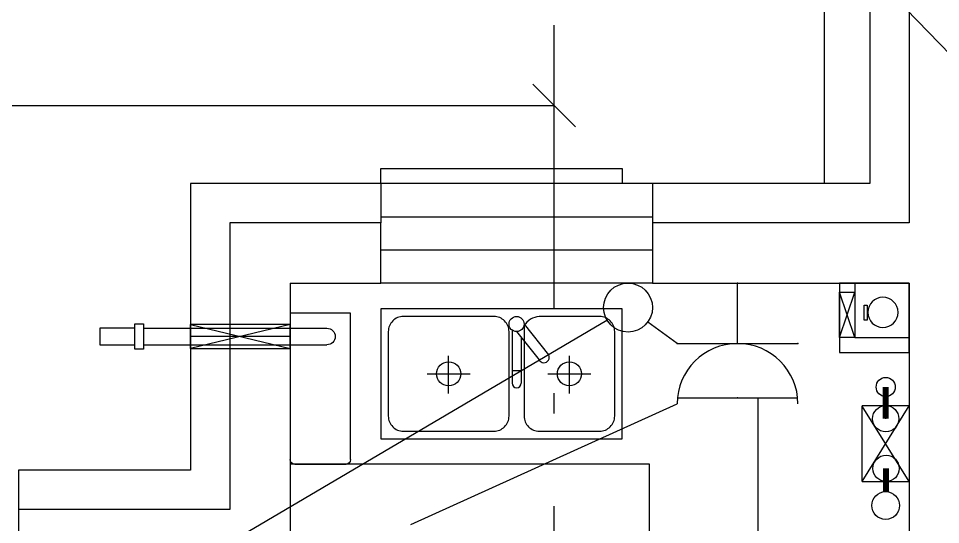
# Model space of a CAD drawing. Extents: x 4483434 to 4539506, y -104156 to -74067.
# Drawn here: x 4493478 to 4496532, y -84058 to -82380 of the extents above; entities that cross this region are included whole.
import ezdxf

# ---------------------------------------------------------------- set-up
doc = ezdxf.new("R2010")
doc.units = 0
doc.header["$LTSCALE"] = 1000
doc.header["$MEASUREMENT"] = 0
doc.linetypes.add('2标准层左边户_t8$0$DASH', pattern=[0.35, 0.25, -0.1])
for name, color, linetype in [('EQUIP-动力', 3, 'Continuous'), ('EQUIP-照明', 3, 'Continuous'), ('LAYER1', 4, 'Continuous'), ('LVTRY', 7, 'Continuous'), ('SURFACE', 6, 'Continuous'), ('TEL_TEXT', 7, 'Continuous'), ('图层1', 7, 'Continuous'), ('看线', 140, 'Continuous')]:
    doc.layers.add(name, color=color, linetype=linetype)
doc.styles.get("Standard").update_dxf_attribs({"font": 'gbenor.shx', "bigfont": 'gbcbig.shx'})

# ---------------------------------------------------------------- blocks, each defined once
blk = doc.blocks.new('$equip$00001238')
for p, q in [((0.4975, 0.95), (-0.4975, 0.95)), ((0.5, 0.5), (-0.5, 0.5)), ((0, 0.5), (0, 0))]:
    blk.add_line(p, q)
blk.add_arc((0, 1), 0.5, 180, 0)
for p in [(0, 0.95), (-0.5, 0.5), (0.5, 0.5), (0, 0)]:
    blk.add_point(p)
at = {"flags": 9}
blk.add_attdef('A', (0, 0), '', height=0.00002, dxfattribs=at)
blk = doc.blocks.new('jhgfjhj')
at = {"layer": '看线', "color": 11}
blk.add_lwpolyline([(7780, 11860), (7780, 11910), (8580, 11910), (8580, 11860)], dxfattribs=at)
blk = doc.blocks.new('sgfhjgfh')
for p, q in [((0, -485.5), (0, 0)), ((0, 0), (200, 0)), ((200, 0), (200, -485.5)), ((200, -77.5), (530, -77.5)), ((357.5, -105), (342.5, -105)), ((185, -500.5), (15, -500.5))]:
    blk.add_line(p, q)
for points in [[(685.9, -50), (78, -50)], [(200, -37.5), (530, -37.5), (530, -117.5), (200, -117.5), (200, -37.5), (530, -117.5), (530, -37.5), (200, -117.5)], [(685.9, -105), (78, -105)]]:
    blk.add_lwpolyline(points)
for points in [[(685.9, -119.8), (714.5, -119.8), (714.5, -35.2), (685.9, -35.2)], [(685.9, -119.8), (714.5, -119.8), (714.5, -35.2), (685.9, -35.2)], [(830, -104.6), (714.5, -104.6), (714.5, -49.6), (830, -49.6)]]:
    blk.add_lwpolyline(points, close=True)
for centre, radius, start, end in [((78, -77.5), 27.5, 90, 270), ((15, -485.5), 15, 180, 270), ((185, -485.5), 15, 270, 0)]:
    blk.add_arc(centre, radius, start, end)
blk = doc.blocks.new('20190804-秦皇岛紫金湾$0$紫金湾户型平面08.02$0$厨房龙头')
for p, q in [((0, 25), (101.8, 106)), ((25, 0), (118.9, 74.7)), ((43.9, 15), (196, 15)), ((154.2, -14.8), (154.2, 15.2)), ((20, -15), (196, -15))]:
    blk.add_line(p, q)
blk.add_circle((0, 0), 25)
for centre, radius, start, end in [((110.4, 90.3), 17.8, 298.592, 118.592), ((196, 0), 15, 270, 90)]:
    blk.add_arc(centre, radius, start, end)
blk = doc.blocks.new('YQB08131076')
at = {"layer": 'LVTRY'}
for p, q in [((-175, 149.4), (-175, 274.6)), ((225, 149.4), (225, 274.6)), ((-246.1, 215), (-103.9, 215)), ((153.9, 215), (296.1, 215))]:
    blk.add_line(p, q, dxfattribs=at)
blk.add_lwpolyline([(400, 430), (-400, 430), (-400, 0), (400, 0)], close=True, dxfattribs=at)
blk.add_lwpolyline([(-375, 355), (-375, 75, 0.414214), (-325, 25), (-25, 25, 0.414214), (25, 75), (25, 355, 0.414214), (-25, 405), (-325, 405, 0.414214)], format="xyb", close=True, dxfattribs=at)
blk.add_lwpolyline([(75, 374.8), (75, 75, 0.414214), (125, 25), (325, 25, 0.414214), (375, 75), (375, 355, 0.414214), (325, 405), (125, 405, 0.245545), (75, 374.8, 0.299238)], format="xyb", dxfattribs=at)
for centre in [(-175, 215), (225, 215)]:
    blk.add_circle(centre, 40, dxfattribs=at)
at = {"layer": 'LVTRY', "rotation": 270}
blk.add_blockref('20190804-秦皇岛紫金湾$0$紫金湾户型平面08.02$0$厨房龙头', (50, 380), dxfattribs=at)
blk = doc.blocks.new('A$C218D6D86')
at = {"linetype": '2标准层左边户_t8$0$DASH', "ltscale": 10}
for p, q in [((230, 550.5), (180, 700.5)), ((180, 550.5), (230, 700.5))]:
    blk.add_line(p, q, dxfattribs=at)
for points in [[(230, 730.5), (230, 500.5), (0, 500.5)], [(180, 730.5), (180, 550.5), (0, 550.5)]]:
    blk.add_lwpolyline(points)
blk.add_lwpolyline([(230, 550.5), (230, 700.5), (180, 700.5), (180, 550.5)], close=True, dxfattribs=at)
blk.add_lwpolyline([(139.2, 607.5), (149.2, 607.5), (149.2, 657.5), (139.2, 657.5)], close=True)
at = {"ltscale": 30}
blk.add_circle((86.6, 633.5), 50, dxfattribs=at)
at = {"layer": 'Defpoints', "color": 250}
blk.add_lwpolyline([(0, 500.5), (0, 730.5), (230, 730.5)], dxfattribs=at)
blk = doc.blocks.new('$TCHSYS$WIN2D')
for p, q in [((-0.5, 0.5), (0.5, 0.5)), ((0.5, 0.1667), (-0.5, 0.1667)), ((0.5, -0.1667), (-0.5, -0.1667)), ((-0.5, -0.5), (0.5, -0.5))]:
    blk.add_line(p, q)

msp = doc.modelspace()

# ---------------------------------------------------------------- linework, layer by layer
at = {"color": 7}
for p, q in [((4496428, -82257.8), (4496428, -83057.8)), ((4494178, -83057.8), (4494178, -84007.8)), ((4494678, -83057.8), (4494178, -83057.8)), ((4494678, -83257.8), (4494678, -83057.8)), ((4496428, -83057.8), (4495578, -83057.8)), ((4495578, -83057.8), (4495578, -83257.8)), ((4494378, -83257.8), (4494378, -84107.8)), ((4494378, -83257.8), (4494678, -83257.8)), ((4495578, -83257.8), (4496428, -83257.8)), ((4496428, -83257.8), (4496428, -84457.8)), ((4494178, -84007.8), (4493478, -84007.8)), ((4493478, -84007.8), (4493478, -84207.8))]:
    msp.add_line(p, q, dxfattribs=at)
at = {"color": 7, "ltscale": 1000}
for p, q in [((4496350.7, -83707.2), (4496350.7, -83602.1)), ((4496351.8, -83871.9), (4496351.8, -83948.8))]:
    msp.add_line(p, q, dxfattribs=at)
at = {"color": 7, "lineweight": -3}
for p, q in [((4496272.6, -83663), (4496428, -83663)), ((4496272.6, -83915.1), (4496428, -83664.2)), ((4496272.6, -83915.1), (4496272.6, -83664.2)), ((4496428, -83915.1), (4496272.6, -83665.6)), ((4496428, -83664.2), (4496428, -83915.1)), ((4496272.6, -83915.1), (4496428, -83915.1))]:
    msp.add_line(p, q, dxfattribs=at)
at = {"color": 7}
for points in [[(4496148, -82927.8), (4496148, -78817.3), (4497028, -78817.3), (4497178, -78917.3), (4497178, -78967.3)], [(4494378, -87007.8), (4495568, -87007.8), (4495568, -83857.8), (4494378, -83857.8)]]:
    msp.add_lwpolyline(points, dxfattribs=at)
at = {"color": 7, "const_width": 20}
for points in [[(4496350.7, -83602.1), (4496350.7, -83707.2)], [(4496351.8, -83871.9), (4496351.8, -83948.8)]]:
    msp.add_lwpolyline(points, dxfattribs=at)
at = {"color": 7, "lineweight": -3}
for centre, radius in [((4496350.7, -83602.1), 31.7), ((4496350.4, -83994.9), 46)]:
    msp.add_circle(centre, radius, dxfattribs=at)
for centre, start_param, end_param in [((4496350.7, -83707.2), 1.57079538586717, 7.853980693046755), ((4496351.8, -83871.9), 1.570796, 7.853981)]:
    msp.add_ellipse(centre, major_axis=(43.5, 0), ratio=0.999997, start_param=start_param, end_param=end_param, dxfattribs=at)
at = {"layer": 'EQUIP-照明', "color": 3}
msp.add_circle((4495497.1, -83338.9), 81.1, dxfattribs=at)
at = {"layer": 'LAYER1', "color": 7}
msp.add_line((4498596.7, -84597.8), (4495803.3, -81714.8), dxfattribs=at)
at = {"layer": 'SURFACE'}
for p, q in [((4496298, -82257.8), (4496298, -82927.8)), ((4494048, -82927.8), (4494048, -83877.8)), ((4494678, -82927.8), (4494048, -82927.8)), ((4494678, -82927.8), (4494678, -83057.8)), ((4495578, -82927.8), (4495578, -83057.8)), ((4496298, -82927.8), (4495578, -82927.8)), ((4493478, -83877.8), (4493478, -84007.8)), ((4494048, -83877.8), (4493478, -83877.8))]:
    msp.add_line(p, q, dxfattribs=at)
at = {"layer": 'TEL_TEXT', "color": 0}
for p, q in [((4495182.3, -82598.3), (4495323.7, -82739.7)), ((4491114, -82669), (4495253, -82669))]:
    msp.add_line(p, q, dxfattribs=at)
at = {"layer": '图层1', "color": 4}
for p, q in [((4495253, -83343.5), (4495253, -82403)), ((4494128, -84146.1), (4495427.2, -83380.1)), ((4495659.9, -83457.8), (4495562.6, -83386.7)), ((4495253, -83689.6), (4495253, -83622.1)), ((4494778, -84058), (4495659.9, -83657.8)), ((4495928, -86857.8), (4495928, -83637.8)), ((4495253, -85140.1), (4495253, -83997.1))]:
    msp.add_line(p, q, dxfattribs=at)

# ---------------------------------------------------------------- block references
at = {"color": 7}
for name, p in [('jhgfjhj', (4486898, -94787.8)), ('YQB08131076', (4495078, -83773.4))]:
    msp.add_blockref(name, p, dxfattribs=at)
at = {"color": 7, "xscale": 900, "yscale": 330, "zscale": 330, "rotation": 180}
msp.add_blockref('$TCHSYS$WIN2D', (4495128, -83092.8), dxfattribs=at)
at = {"color": 7, "xscale": -1}
for name, p in [('A$C218D6D86', (4496428, -83988.2)), ('sgfhjgfh', (4494578, -83357.3))]:
    msp.add_blockref(name, p, dxfattribs=at)
at = {"layer": 'EQUIP-动力', "color": 4, "xscale": 400, "yscale": 400, "zscale": 400, "rotation": 180}
msp.add_blockref('$equip$00001238', (4495859.9, -83257.8), dxfattribs=at)

doc.saveas('drawing.dxf')
